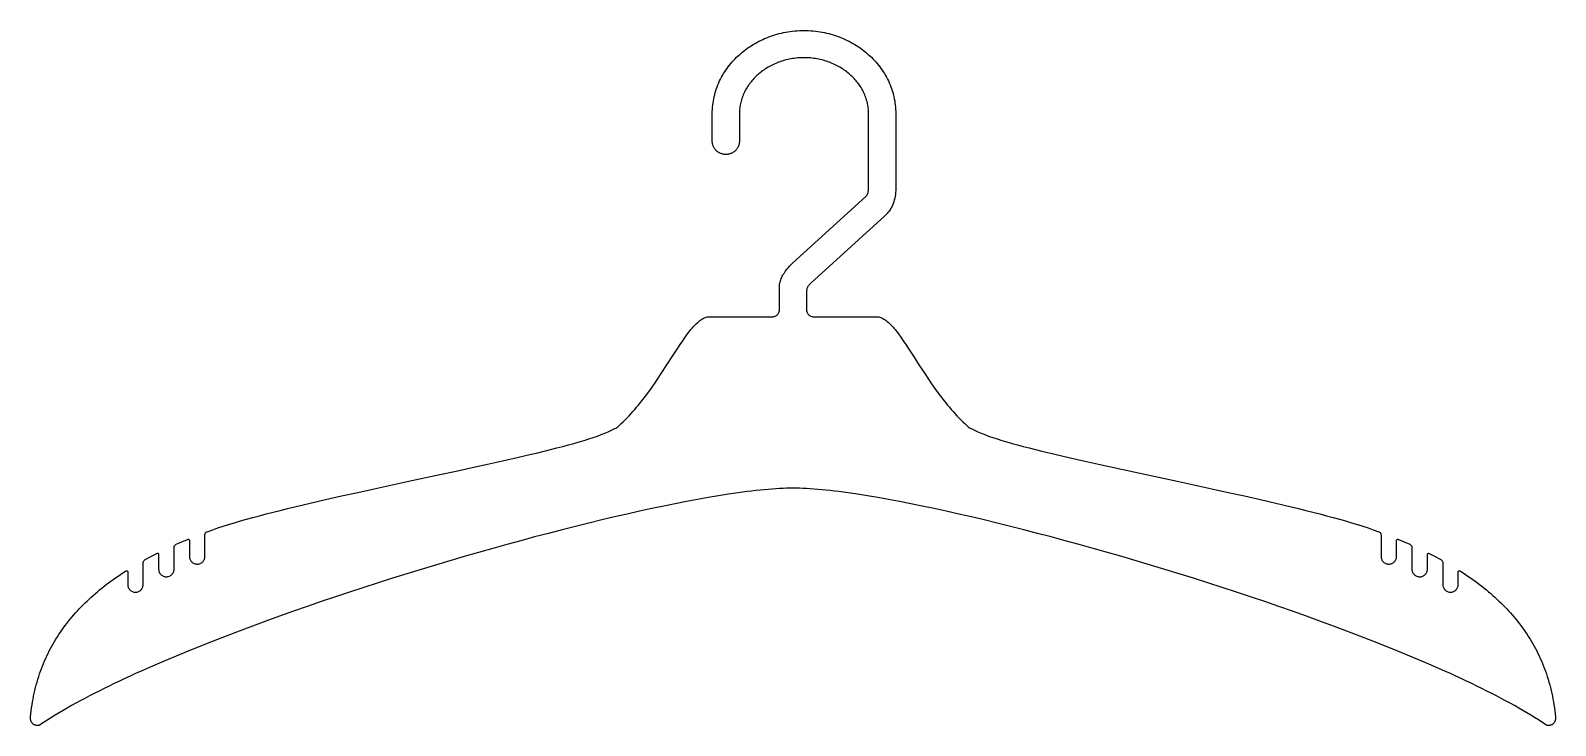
# Model space of a CAD drawing. Extents: x 27 to 2943, y 104 to 2866.
# Drawn here: x 2511.7 to 2911.7, y 1776 to 1958.3 of the extents above; entities that cross this region are included whole.
import ezdxf

# ---------------------------------------------------------------- set-up
doc = ezdxf.new("R2010")
doc.units = 0
doc.layers.add('IMPORT_-_HANGER_PACK_EPS', color=18, linetype='CONTINUOUS')

msp = doc.modelspace()

# ---------------------------------------------------------------- linework, layer by layer
at = {"layer": 'IMPORT_-_HANGER_PACK_EPS'}
msp.add_lwpolyline([(2697.7, 1929.34), (2697.69, 1929.16), (2697.68, 1928.98), (2697.66, 1928.8), (2697.62, 1928.62), (2697.58, 1928.45), (2697.54, 1928.28), (2697.48, 1928.11), (2697.42, 1927.95), (2697.34, 1927.79), (2697.27, 1927.64), (2697.18, 1927.49), (2697.09, 1927.35), (2696.99, 1927.21), (2696.88, 1927.07), (2696.77, 1926.94), (2696.65, 1926.82), (2696.53, 1926.7), (2696.4, 1926.59), (2696.26, 1926.48), (2696.12, 1926.38), (2695.98, 1926.29), (2695.83, 1926.2), (2695.67, 1926.12), (2695.52, 1926.05), (2695.35, 1925.99), (2695.19, 1925.93), (2695.02, 1925.88), (2694.84, 1925.84), (2694.67, 1925.81), (2694.49, 1925.79), (2694.31, 1925.77), (2694.12, 1925.77), (2693.94, 1925.77), (2693.76, 1925.79), (2693.58, 1925.81), (2693.4, 1925.84), (2693.23, 1925.88), (2693.06, 1925.93), (2692.9, 1925.99), (2692.73, 1926.05), (2692.58, 1926.12), (2692.42, 1926.2), (2692.27, 1926.29), (2692.13, 1926.38), (2691.99, 1926.48), (2691.85, 1926.59), (2691.72, 1926.7), (2691.6, 1926.82), (2691.48, 1926.94), (2691.37, 1927.07), (2691.26, 1927.21), (2691.16, 1927.35), (2691.07, 1927.49), (2690.98, 1927.64), (2690.9, 1927.79), (2690.83, 1927.95), (2690.77, 1928.11), (2690.71, 1928.28), (2690.66, 1928.45), (2690.63, 1928.62), (2690.59, 1928.8), (2690.57, 1928.98), (2690.56, 1929.16), (2690.55, 1929.34), (2690.55, 1936.48), (2690.55, 1936.48), (2690.57, 1936.48), (2690.57, 1937.05), (2690.6, 1937.62), (2690.64, 1938.18), (2690.69, 1938.73), (2690.76, 1939.29), (2690.85, 1939.84), (2690.95, 1940.38), (2691.07, 1940.92), (2691.2, 1941.45), (2691.34, 1941.98), (2691.5, 1942.51), (2691.67, 1943.03), (2691.86, 1943.54), (2692.06, 1944.05), (2692.28, 1944.55), (2692.5, 1945.05), (2692.74, 1945.54), (2693, 1946.02), (2693.26, 1946.5), (2693.54, 1946.97), (2693.83, 1947.43), (2694.13, 1947.89), (2694.45, 1948.34), (2694.77, 1948.78), (2695.11, 1949.21), (2695.46, 1949.64), (2695.82, 1950.05), (2696.19, 1950.46), (2696.57, 1950.87), (2696.96, 1951.26), (2697.36, 1951.64), (2697.78, 1952.02), (2698.19, 1952.37), (2698.61, 1952.72), (2699.04, 1953.06), (2699.48, 1953.39), (2699.92, 1953.71), (2700.38, 1954.02), (2700.84, 1954.33), (2701.32, 1954.62), (2701.8, 1954.9), (2702.29, 1955.17), (2702.78, 1955.44), (2703.29, 1955.69), (2703.8, 1955.93), (2704.31, 1956.16), (2704.84, 1956.38), (2705.37, 1956.59), (2705.91, 1956.78), (2706.45, 1956.97), (2707, 1957.14), (2707.56, 1957.3), (2708.12, 1957.45), (2708.69, 1957.59), (2709.26, 1957.72), (2709.84, 1957.83), (2710.42, 1957.93), (2711.01, 1958.02), (2711.6, 1958.09), (2712.2, 1958.15), (2712.8, 1958.2), (2713.41, 1958.24), (2714.01, 1958.26), (2714.63, 1958.26), (2714.63, 1958.28), (2714.63, 1958.28), (2714.63, 1958.28), (2714.63, 1958.26), (2715.24, 1958.26), (2715.85, 1958.24), (2716.45, 1958.2), (2717.06, 1958.15), (2717.65, 1958.09), (2718.24, 1958.02), (2718.83, 1957.93), (2719.42, 1957.83), (2719.99, 1957.72), (2720.57, 1957.59), (2721.13, 1957.45), (2721.7, 1957.3), (2722.25, 1957.14), (2722.8, 1956.97), (2723.35, 1956.78), (2723.89, 1956.59), (2724.42, 1956.38), (2724.94, 1956.16), (2725.46, 1955.93), (2725.97, 1955.69), (2726.47, 1955.44), (2726.97, 1955.17), (2727.46, 1954.9), (2727.94, 1954.62), (2728.41, 1954.33), (2728.88, 1954.02), (2729.33, 1953.71), (2729.78, 1953.39), (2730.22, 1953.06), (2730.65, 1952.72), (2731.07, 1952.37), (2731.48, 1952.02), (2731.89, 1951.64), (2732.29, 1951.26), (2732.69, 1950.86), (2733.07, 1950.46), (2733.44, 1950.05), (2733.8, 1949.64), (2734.15, 1949.21), (2734.48, 1948.78), (2734.81, 1948.34), (2735.12, 1947.89), (2735.43, 1947.43), (2735.72, 1946.97), (2735.99, 1946.5), (2736.26, 1946.02), (2736.51, 1945.54), (2736.75, 1945.05), (2736.98, 1944.55), (2737.19, 1944.05), (2737.39, 1943.54), (2737.58, 1943.03), (2737.75, 1942.51), (2737.91, 1941.98), (2738.06, 1941.45), (2738.19, 1940.92), (2738.3, 1940.38), (2738.41, 1939.84), (2738.49, 1939.29), (2738.56, 1938.73), (2738.62, 1938.18), (2738.66, 1937.62), (2738.68, 1937.05), (2738.69, 1936.48), (2738.7, 1936.48), (2738.7, 1936.48), (2738.69, 1936.48), (2738.69, 1916.89), (2738.7, 1916.89), (2738.7, 1916.89), (2738.69, 1916.89), (2738.68, 1916.35), (2738.65, 1915.82), (2738.6, 1915.3), (2738.53, 1914.8), (2738.44, 1914.3), (2738.32, 1913.82), (2738.19, 1913.34), (2738.02, 1912.88), (2737.83, 1912.43), (2737.61, 1911.99), (2737.37, 1911.56), (2737.1, 1911.14), (2736.95, 1910.93), (2736.79, 1910.73), (2736.63, 1910.53), (2736.46, 1910.33), (2736.09, 1909.94), (2735.7, 1909.56), (2716.44, 1892.01), (2716.44, 1892.01), (2716.02, 1891.61), (2715.88, 1891.46), (2715.77, 1891.32), (2715.67, 1891.17), (2715.58, 1891.04), (2715.51, 1890.9), (2715.46, 1890.77), (2715.41, 1890.65), (2715.38, 1890.53), (2715.33, 1890.29), (2715.32, 1890.07), (2715.31, 1889.67), (2715.31, 1884.99), (2715.32, 1884.81), (2715.35, 1884.64), (2715.39, 1884.47), (2715.45, 1884.3), (2715.53, 1884.15), (2715.62, 1884), (2715.72, 1883.86), (2715.84, 1883.74), (2715.96, 1883.62), (2716.1, 1883.52), (2716.25, 1883.43), (2716.4, 1883.35), (2716.57, 1883.29), (2716.74, 1883.25), (2716.91, 1883.22), (2717.09, 1883.21), (2733.68, 1883.21), (2733.95, 1883.2), (2734.23, 1883.16), (2734.5, 1883.1), (2734.78, 1883.01), (2735.06, 1882.89), (2735.33, 1882.76), (2735.61, 1882.6), (2735.89, 1882.42), (2736.18, 1882.21), (2736.46, 1881.99), (2736.75, 1881.74), (2737.04, 1881.48), (2737.32, 1881.19), (2737.62, 1880.89), (2737.91, 1880.56), (2738.21, 1880.22), (2738.51, 1879.87), (2738.81, 1879.49), (2739.42, 1878.7), (2740.04, 1877.85), (2740.68, 1876.94), (2741.32, 1875.98), (2741.99, 1874.98), (2743.36, 1872.87), (2744.79, 1870.63), (2745.54, 1869.47), (2746.3, 1868.3), (2747.09, 1867.12), (2747.9, 1865.93), (2748.72, 1864.74), (2749.58, 1863.55), (2750.45, 1862.37), (2751.35, 1861.2), (2751.81, 1860.62), (2752.28, 1860.05), (2752.75, 1859.48), (2753.23, 1858.91), (2753.72, 1858.36), (2754.21, 1857.81), (2754.71, 1857.27), (2755.22, 1856.73), (2755.73, 1856.21), (2756.26, 1855.69), (2756.79, 1855.19), (2757.32, 1854.69), (2757.51, 1854.53), (2757.72, 1854.37), (2757.96, 1854.2), (2758.22, 1854.04), (2758.51, 1853.87), (2758.81, 1853.7), (2759.14, 1853.53), (2759.49, 1853.36), (2760.26, 1853.01), (2761.11, 1852.66), (2762.05, 1852.3), (2763.06, 1851.93), (2764.15, 1851.56), (2765.31, 1851.18), (2766.55, 1850.8), (2767.85, 1850.41), (2769.22, 1850.02), (2770.66, 1849.62), (2772.15, 1849.22), (2773.71, 1848.82), (2775.31, 1848.41), (2776.98, 1847.99), (2780.45, 1847.15), (2784.1, 1846.29), (2787.91, 1845.43), (2791.86, 1844.54), (2795.93, 1843.65), (2804.34, 1841.83), (2812.95, 1839.98), (2821.62, 1838.11), (2825.92, 1837.17), (2830.17, 1836.22), (2834.34, 1835.28), (2838.42, 1834.33), (2842.39, 1833.39), (2844.32, 1832.92), (2846.22, 1832.45), (2848.08, 1831.98), (2849.9, 1831.51), (2851.67, 1831.05), (2853.39, 1830.58), (2855.07, 1830.12), (2856.69, 1829.66), (2858.26, 1829.2), (2859.77, 1828.74), (2861.22, 1828.28), (2862.61, 1827.83), (2863.93, 1827.38), (2865.18, 1826.93), (2865.44, 1826.84), (2865.53, 1826.79), (2865.62, 1826.73), (2865.72, 1826.65), (2865.8, 1826.55), (2865.88, 1826.45), (2865.93, 1826.33), (2865.97, 1826.2), (2865.99, 1826.07), (2865.99, 1820.36), (2866, 1820.15), (2866.03, 1819.95), (2866.08, 1819.76), (2866.15, 1819.57), (2866.23, 1819.4), (2866.33, 1819.23), (2866.45, 1819.07), (2866.58, 1818.93), (2866.72, 1818.8), (2866.88, 1818.68), (2867.05, 1818.58), (2867.22, 1818.5), (2867.41, 1818.43), (2867.6, 1818.38), (2867.8, 1818.35), (2868.01, 1818.34), (2868.22, 1818.35), (2868.42, 1818.38), (2868.61, 1818.43), (2868.8, 1818.5), (2868.97, 1818.58), (2869.14, 1818.68), (2869.3, 1818.8), (2869.44, 1818.93), (2869.57, 1819.07), (2869.69, 1819.23), (2869.79, 1819.4), (2869.88, 1819.57), (2869.95, 1819.76), (2870, 1819.95), (2870.03, 1820.15), (2870.04, 1820.36), (2870.04, 1824.49), (2870.04, 1824.56), (2870.05, 1824.62), (2870.07, 1824.67), (2870.1, 1824.72), (2870.13, 1824.76), (2870.16, 1824.79), (2870.24, 1824.83), (2870.33, 1824.85), (2870.42, 1824.86), (2870.51, 1824.84), (2870.59, 1824.82), (2873.56, 1823.55), (2873.64, 1823.5), (2873.73, 1823.43), (2873.82, 1823.35), (2873.9, 1823.25), (2873.98, 1823.14), (2874.03, 1823.02), (2874.07, 1822.89), (2874.09, 1822.76), (2874.09, 1817.04), (2874.1, 1816.84), (2874.13, 1816.64), (2874.18, 1816.44), (2874.25, 1816.26), (2874.33, 1816.08), (2874.43, 1815.91), (2874.55, 1815.76), (2874.68, 1815.61), (2874.83, 1815.48), (2874.98, 1815.36), (2875.15, 1815.26), (2875.33, 1815.18), (2875.51, 1815.11), (2875.71, 1815.06), (2875.91, 1815.03), (2876.11, 1815.02), (2876.32, 1815.03), (2876.52, 1815.06), (2876.71, 1815.11), (2876.9, 1815.18), (2877.08, 1815.26), (2877.24, 1815.36), (2877.4, 1815.48), (2877.54, 1815.61), (2877.67, 1815.76), (2877.79, 1815.91), (2877.89, 1816.08), (2877.98, 1816.26), (2878.05, 1816.44), (2878.1, 1816.64), (2878.13, 1816.84), (2878.14, 1817.04), (2878.14, 1820.82), (2878.15, 1820.93), (2878.18, 1821.03), (2878.23, 1821.1), (2878.3, 1821.15), (2878.38, 1821.18), (2878.47, 1821.18), (2878.58, 1821.17), (2878.69, 1821.12), (2878.8, 1821.07), (2880.17, 1820.36), (2881.52, 1819.64), (2881.64, 1819.57), (2881.75, 1819.5), (2881.86, 1819.41), (2881.95, 1819.3), (2882.03, 1819.19), (2882.1, 1819.07), (2882.15, 1818.95), (2882.18, 1818.84), (2882.19, 1818.73), (2882.19, 1813), (2882.2, 1812.79), (2882.23, 1812.59), (2882.28, 1812.4), (2882.35, 1812.21), (2882.43, 1812.04), (2882.54, 1811.87), (2882.65, 1811.71), (2882.78, 1811.57), (2882.93, 1811.44), (2883.08, 1811.32), (2883.25, 1811.22), (2883.43, 1811.14), (2883.61, 1811.07), (2883.81, 1811.02), (2884.01, 1810.99), (2884.21, 1810.98), (2884.42, 1810.99), (2884.62, 1811.02), (2884.81, 1811.07), (2885, 1811.14), (2885.18, 1811.22), (2885.34, 1811.32), (2885.5, 1811.44), (2885.64, 1811.57), (2885.78, 1811.71), (2885.89, 1811.87), (2885.99, 1812.04), (2886.08, 1812.21), (2886.15, 1812.4), (2886.2, 1812.59), (2886.23, 1812.79), (2886.24, 1813), (2886.24, 1816.32), (2886.25, 1816.43), (2886.29, 1816.51), (2886.34, 1816.57), (2886.41, 1816.61), (2886.49, 1816.62), (2886.59, 1816.61), (2886.69, 1816.58), (2886.79, 1816.53), (2886.86, 1816.48), (2887.5, 1816.06), (2888.15, 1815.64), (2888.78, 1815.21), (2889.41, 1814.77), (2890.03, 1814.34), (2890.64, 1813.89), (2891.25, 1813.44), (2891.85, 1812.99), (2892.44, 1812.53), (2893.03, 1812.06), (2893.61, 1811.6), (2894.18, 1811.12), (2894.74, 1810.64), (2895.29, 1810.16), (2895.84, 1809.67), (2896.38, 1809.17), (2896.91, 1808.67), (2897.44, 1808.16), (2897.95, 1807.65), (2898.46, 1807.14), (2898.96, 1806.61), (2899.45, 1806.09), (2899.93, 1805.55), (2900.41, 1805.01), (2900.87, 1804.47), (2901.33, 1803.92), (2901.78, 1803.36), (2902.22, 1802.8), (2902.65, 1802.23), (2903.07, 1801.65), (2903.49, 1801.07), (2903.89, 1800.49), (2904.29, 1799.89), (2904.68, 1799.29), (2905.06, 1798.69), (2905.42, 1798.08), (2905.78, 1797.46), (2906.13, 1796.84), (2906.48, 1796.21), (2906.81, 1795.57), (2907.13, 1794.93), (2907.44, 1794.28), (2907.74, 1793.62), (2908.04, 1792.96), (2908.32, 1792.29), (2908.59, 1791.62), (2908.86, 1790.93), (2909.11, 1790.24), (2909.35, 1789.55), (2909.58, 1788.84), (2909.81, 1788.14), (2910.02, 1787.42), (2910.22, 1786.69), (2910.41, 1785.96), (2910.59, 1785.23), (2910.76, 1784.48), (2910.92, 1783.73), (2911.07, 1782.97), (2911.21, 1782.2), (2911.33, 1781.43), (2911.45, 1780.65), (2911.55, 1779.86), (2911.65, 1779.06), (2911.73, 1778.26), (2911.74, 1778.08), (2911.74, 1777.9), (2911.73, 1777.73), (2911.71, 1777.57), (2911.68, 1777.42), (2911.64, 1777.28), (2911.59, 1777.14), (2911.53, 1777.01), (2911.47, 1776.89), (2911.4, 1776.78), (2911.32, 1776.67), (2911.24, 1776.58), (2911.15, 1776.49), (2911.05, 1776.41), (2910.95, 1776.33), (2910.85, 1776.27), (2910.74, 1776.21), (2910.63, 1776.16), (2910.52, 1776.12), (2910.4, 1776.09), (2910.29, 1776.06), (2910.17, 1776.04), (2910.05, 1776.03), (2909.94, 1776.03), (2909.82, 1776.03), (2909.71, 1776.05), (2909.6, 1776.07), (2909.49, 1776.1), (2909.38, 1776.13), (2909.28, 1776.18), (2909.18, 1776.23), (2909.08, 1776.29), (2908.17, 1776.89), (2907.24, 1777.5), (2906.27, 1778.12), (2905.27, 1778.74), (2904.24, 1779.36), (2903.18, 1779.98), (2902.1, 1780.61), (2900.98, 1781.24), (2899.84, 1781.87), (2898.67, 1782.51), (2897.48, 1783.14), (2896.26, 1783.78), (2895.01, 1784.43), (2893.74, 1785.07), (2892.44, 1785.72), (2891.12, 1786.36), (2889.78, 1787.01), (2888.41, 1787.66), (2887.02, 1788.32), (2885.61, 1788.97), (2884.17, 1789.63), (2882.72, 1790.28), (2879.75, 1791.6), (2876.7, 1792.91), (2873.57, 1794.23), (2870.38, 1795.55), (2867.12, 1796.86), (2863.8, 1798.18), (2860.42, 1799.49), (2856.98, 1800.8), (2853.5, 1802.1), (2849.97, 1803.4), (2846.4, 1804.69), (2842.79, 1805.97), (2839.14, 1807.25), (2835.47, 1808.51), (2831.77, 1809.76), (2828.05, 1811), (2824.31, 1812.22), (2820.55, 1813.43), (2816.79, 1814.62), (2813.02, 1815.8), (2809.25, 1816.96), (2805.48, 1818.1), (2801.72, 1819.22), (2797.97, 1820.32), (2794.23, 1821.4), (2790.51, 1822.45), (2786.81, 1823.48), (2783.14, 1824.49), (2779.5, 1825.46), (2775.9, 1826.42), (2772.33, 1827.34), (2768.8, 1828.23), (2765.33, 1829.09), (2761.9, 1829.92), (2758.53, 1830.72), (2755.21, 1831.49), (2751.96, 1832.21), (2748.77, 1832.91), (2745.66, 1833.56), (2742.62, 1834.18), (2739.66, 1834.76), (2736.78, 1835.3), (2733.99, 1835.8), (2731.29, 1836.25), (2728.69, 1836.66), (2726.18, 1837.03), (2724.96, 1837.2), (2723.78, 1837.35), (2722.61, 1837.5), (2721.48, 1837.63), (2720.37, 1837.75), (2719.29, 1837.85), (2718.24, 1837.95), (2717.22, 1838.03), (2716.23, 1838.1), (2715.27, 1838.16), (2714.34, 1838.21), (2713.44, 1838.24), (2712.58, 1838.26), (2711.74, 1838.27), (2710.91, 1838.26), (2710.04, 1838.24), (2709.14, 1838.21), (2708.21, 1838.16), (2707.25, 1838.1), (2706.26, 1838.03), (2705.24, 1837.95), (2704.19, 1837.85), (2703.11, 1837.75), (2702, 1837.63), (2700.87, 1837.5), (2699.71, 1837.35), (2698.52, 1837.2), (2697.3, 1837.03), (2694.8, 1836.66), (2692.19, 1836.25), (2689.49, 1835.8), (2686.7, 1835.3), (2683.82, 1834.76), (2680.86, 1834.18), (2677.82, 1833.56), (2674.71, 1832.91), (2671.52, 1832.21), (2668.27, 1831.49), (2664.96, 1830.72), (2661.59, 1829.92), (2658.16, 1829.09), (2654.68, 1828.23), (2651.16, 1827.34), (2647.59, 1826.42), (2643.98, 1825.46), (2640.34, 1824.49), (2636.67, 1823.48), (2632.98, 1822.45), (2629.26, 1821.4), (2625.52, 1820.32), (2621.77, 1819.22), (2618, 1818.1), (2614.23, 1816.96), (2610.46, 1815.8), (2606.69, 1814.62), (2602.93, 1813.43), (2599.18, 1812.22), (2595.44, 1811), (2591.72, 1809.76), (2588.02, 1808.51), (2584.34, 1807.25), (2580.7, 1805.97), (2577.09, 1804.69), (2573.51, 1803.4), (2569.98, 1802.1), (2566.5, 1800.8), (2563.07, 1799.49), (2559.69, 1798.18), (2556.36, 1796.86), (2553.1, 1795.55), (2549.91, 1794.23), (2546.79, 1792.91), (2543.74, 1791.6), (2540.77, 1790.28), (2539.31, 1789.63), (2537.88, 1788.97), (2536.47, 1788.32), (2535.08, 1787.66), (2533.71, 1787.01), (2532.36, 1786.36), (2531.04, 1785.72), (2529.75, 1785.07), (2528.47, 1784.43), (2527.23, 1783.78), (2526.01, 1783.14), (2524.81, 1782.51), (2523.64, 1781.87), (2522.5, 1781.24), (2521.39, 1780.61), (2520.3, 1779.98), (2519.24, 1779.36), (2518.21, 1778.74), (2517.22, 1778.12), (2516.25, 1777.5), (2515.31, 1776.89), (2514.4, 1776.29), (2514.31, 1776.23), (2514.21, 1776.18), (2514.11, 1776.13), (2514, 1776.1), (2513.89, 1776.07), (2513.78, 1776.05), (2513.66, 1776.03), (2513.55, 1776.03), (2513.43, 1776.03), (2513.31, 1776.04), (2513.2, 1776.06), (2513.08, 1776.09), (2512.97, 1776.12), (2512.86, 1776.16), (2512.75, 1776.21), (2512.64, 1776.27), (2512.53, 1776.33), (2512.43, 1776.41), (2512.34, 1776.49), (2512.25, 1776.58), (2512.16, 1776.67), (2512.09, 1776.78), (2512.01, 1776.89), (2511.95, 1777.01), (2511.89, 1777.14), (2511.84, 1777.28), (2511.8, 1777.42), (2511.77, 1777.57), (2511.75, 1777.73), (2511.74, 1777.9), (2511.74, 1778.08), (2511.75, 1778.26), (2511.84, 1779.06), (2511.93, 1779.86), (2512.04, 1780.65), (2512.15, 1781.43), (2512.28, 1782.2), (2512.42, 1782.97), (2512.56, 1783.73), (2512.72, 1784.48), (2512.89, 1785.23), (2513.07, 1785.96), (2513.26, 1786.69), (2513.47, 1787.42), (2513.68, 1788.14), (2513.9, 1788.84), (2514.13, 1789.55), (2514.38, 1790.24), (2514.63, 1790.93), (2514.89, 1791.62), (2515.17, 1792.29), (2515.45, 1792.96), (2515.74, 1793.62), (2516.04, 1794.28), (2516.36, 1794.93), (2516.68, 1795.57), (2517.01, 1796.21), (2517.35, 1796.84), (2517.7, 1797.46), (2518.06, 1798.08), (2518.43, 1798.69), (2518.81, 1799.29), (2519.19, 1799.89), (2519.59, 1800.49), (2520, 1801.07), (2520.41, 1801.65), (2520.83, 1802.23), (2521.26, 1802.8), (2521.7, 1803.36), (2522.15, 1803.92), (2522.61, 1804.47), (2523.08, 1805.01), (2523.55, 1805.55), (2524.04, 1806.09), (2524.53, 1806.61), (2525.03, 1807.14), (2525.53, 1807.65), (2526.05, 1808.16), (2526.57, 1808.67), (2527.1, 1809.17), (2527.64, 1809.67), (2528.19, 1810.16), (2528.75, 1810.64), (2529.31, 1811.12), (2529.88, 1811.6), (2530.46, 1812.06), (2531.04, 1812.53), (2531.63, 1812.99), (2532.23, 1813.44), (2532.84, 1813.89), (2533.45, 1814.34), (2534.08, 1814.77), (2534.7, 1815.21), (2535.34, 1815.64), (2535.98, 1816.06), (2536.63, 1816.48), (2536.69, 1816.53), (2536.8, 1816.58), (2536.9, 1816.61), (2536.99, 1816.62), (2537.07, 1816.61), (2537.14, 1816.57), (2537.2, 1816.51), (2537.23, 1816.43), (2537.24, 1816.32), (2537.24, 1813), (2537.26, 1812.79), (2537.29, 1812.59), (2537.34, 1812.4), (2537.4, 1812.21), (2537.49, 1812.04), (2537.59, 1811.87), (2537.71, 1811.71), (2537.84, 1811.57), (2537.98, 1811.44), (2538.14, 1811.32), (2538.31, 1811.22), (2538.48, 1811.14), (2538.67, 1811.07), (2538.86, 1811.02), (2539.06, 1810.99), (2539.27, 1810.98), (2539.48, 1810.99), (2539.68, 1811.02), (2539.87, 1811.07), (2540.06, 1811.14), (2540.23, 1811.22), (2540.4, 1811.32), (2540.56, 1811.44), (2540.7, 1811.57), (2540.83, 1811.71), (2540.95, 1811.87), (2541.05, 1812.04), (2541.14, 1812.21), (2541.2, 1812.4), (2541.25, 1812.59), (2541.29, 1812.79), (2541.3, 1813), (2541.3, 1818.73), (2541.31, 1818.84), (2541.34, 1818.95), (2541.39, 1819.07), (2541.45, 1819.19), (2541.54, 1819.3), (2541.63, 1819.41), (2541.73, 1819.5), (2541.84, 1819.57), (2541.96, 1819.64), (2543.31, 1820.36), (2544.69, 1821.07), (2544.8, 1821.12), (2544.91, 1821.17), (2545.01, 1821.18), (2545.1, 1821.18), (2545.19, 1821.15), (2545.25, 1821.1), (2545.3, 1821.03), (2545.34, 1820.93), (2545.35, 1820.82), (2545.35, 1817.04), (2545.36, 1816.84), (2545.39, 1816.64), (2545.44, 1816.44), (2545.51, 1816.26), (2545.59, 1816.08), (2545.69, 1815.91), (2545.81, 1815.76), (2545.94, 1815.61), (2546.09, 1815.48), (2546.24, 1815.36), (2546.41, 1815.26), (2546.59, 1815.18), (2546.77, 1815.11), (2546.97, 1815.06), (2547.17, 1815.03), (2547.37, 1815.02), (2547.58, 1815.03), (2547.78, 1815.06), (2547.97, 1815.11), (2548.16, 1815.18), (2548.34, 1815.26), (2548.5, 1815.36), (2548.66, 1815.48), (2548.8, 1815.61), (2548.93, 1815.76), (2549.05, 1815.91), (2549.15, 1816.08), (2549.24, 1816.26), (2549.31, 1816.44), (2549.36, 1816.64), (2549.39, 1816.84), (2549.4, 1817.04), (2549.4, 1822.76), (2549.41, 1822.89), (2549.45, 1823.02), (2549.51, 1823.14), (2549.58, 1823.25), (2549.66, 1823.35), (2549.75, 1823.43), (2549.84, 1823.5), (2549.93, 1823.55), (2552.9, 1824.82), (2552.98, 1824.84), (2553.06, 1824.86), (2553.16, 1824.85), (2553.24, 1824.83), (2553.32, 1824.79), (2553.36, 1824.76), (2553.39, 1824.72), (2553.41, 1824.67), (2553.43, 1824.62), (2553.44, 1824.56), (2553.45, 1824.49), (2553.45, 1820.36), (2553.46, 1820.15), (2553.49, 1819.95), (2553.54, 1819.76), (2553.61, 1819.57), (2553.69, 1819.4), (2553.8, 1819.23), (2553.91, 1819.07), (2554.04, 1818.93), (2554.19, 1818.8), (2554.34, 1818.68), (2554.51, 1818.58), (2554.69, 1818.5), (2554.87, 1818.43), (2555.07, 1818.38), (2555.27, 1818.35), (2555.47, 1818.34), (2555.68, 1818.35), (2555.88, 1818.38), (2556.07, 1818.43), (2556.26, 1818.5), (2556.44, 1818.58), (2556.6, 1818.68), (2556.76, 1818.8), (2556.9, 1818.93), (2557.04, 1819.07), (2557.15, 1819.23), (2557.25, 1819.4), (2557.34, 1819.57), (2557.41, 1819.76), (2557.46, 1819.95), (2557.49, 1820.15), (2557.5, 1820.36), (2557.5, 1826.07), (2557.51, 1826.2), (2557.55, 1826.33), (2557.61, 1826.45), (2557.68, 1826.55), (2557.77, 1826.65), (2557.86, 1826.73), (2557.96, 1826.79), (2558.05, 1826.84), (2558.3, 1826.93), (2559.56, 1827.38), (2560.88, 1827.83), (2562.26, 1828.28), (2563.71, 1828.74), (2565.22, 1829.2), (2566.79, 1829.66), (2568.42, 1830.12), (2570.09, 1830.58), (2571.82, 1831.05), (2573.59, 1831.51), (2575.4, 1831.98), (2577.26, 1832.45), (2579.16, 1832.92), (2581.09, 1833.39), (2585.06, 1834.33), (2589.14, 1835.28), (2593.32, 1836.22), (2597.56, 1837.17), (2601.86, 1838.11), (2610.53, 1839.98), (2619.15, 1841.83), (2623.39, 1842.74), (2627.55, 1843.65), (2631.62, 1844.54), (2635.57, 1845.43), (2639.38, 1846.29), (2643.04, 1847.15), (2644.8, 1847.57), (2646.51, 1847.99), (2648.17, 1848.41), (2649.78, 1848.82), (2651.33, 1849.22), (2652.83, 1849.62), (2654.26, 1850.02), (2655.63, 1850.41), (2656.94, 1850.8), (2658.17, 1851.18), (2659.34, 1851.56), (2660.43, 1851.93), (2661.44, 1852.3), (2662.37, 1852.66), (2663.22, 1853.01), (2663.62, 1853.19), (2663.99, 1853.36), (2664.34, 1853.53), (2664.67, 1853.7), (2664.98, 1853.87), (2665.26, 1854.04), (2665.52, 1854.2), (2665.76, 1854.37), (2665.97, 1854.53), (2666.16, 1854.69), (2666.7, 1855.19), (2667.23, 1855.69), (2667.75, 1856.21), (2668.27, 1856.73), (2668.77, 1857.27), (2669.27, 1857.81), (2669.77, 1858.36), (2670.25, 1858.91), (2670.73, 1859.48), (2671.21, 1860.05), (2671.67, 1860.62), (2672.13, 1861.2), (2673.03, 1862.37), (2673.91, 1863.55), (2674.76, 1864.74), (2675.59, 1865.93), (2676.4, 1867.12), (2677.18, 1868.3), (2678.69, 1870.63), (2680.13, 1872.87), (2681.5, 1874.98), (2682.16, 1875.98), (2682.81, 1876.94), (2683.44, 1877.85), (2684.07, 1878.7), (2684.68, 1879.49), (2684.98, 1879.87), (2685.28, 1880.22), (2685.57, 1880.56), (2685.87, 1880.89), (2686.16, 1881.19), (2686.45, 1881.48), (2686.74, 1881.74), (2687.02, 1881.99), (2687.31, 1882.21), (2687.59, 1882.42), (2687.87, 1882.6), (2688.15, 1882.76), (2688.43, 1882.89), (2688.71, 1883.01), (2688.98, 1883.1), (2689.26, 1883.16), (2689.53, 1883.2), (2689.8, 1883.21), (2706.39, 1883.21), (2706.57, 1883.22), (2706.75, 1883.25), (2706.92, 1883.29), (2707.08, 1883.35), (2707.24, 1883.43), (2707.38, 1883.52), (2707.52, 1883.62), (2707.65, 1883.74), (2707.76, 1883.86), (2707.86, 1884), (2707.95, 1884.15), (2708.03, 1884.3), (2708.09, 1884.47), (2708.13, 1884.64), (2708.16, 1884.81), (2708.17, 1884.99), (2708.17, 1890.97), (2708.18, 1891.23), (2708.2, 1891.5), (2708.24, 1891.77), (2708.29, 1892.05), (2708.36, 1892.34), (2708.44, 1892.63), (2708.54, 1892.93), (2708.66, 1893.23), (2708.79, 1893.53), (2708.94, 1893.84), (2709.1, 1894.15), (2709.28, 1894.46), (2709.47, 1894.77), (2709.68, 1895.08), (2709.91, 1895.4), (2710.15, 1895.71), (2710.45, 1896.06), (2710.86, 1896.5), (2711.29, 1896.94), (2711.63, 1897.28), (2711.64, 1897.28), (2711.64, 1897.29), (2711.64, 1897.29), (2730.9, 1914.83), (2730.99, 1914.93), (2731.08, 1915.03), (2731.16, 1915.15), (2731.23, 1915.27), (2731.3, 1915.39), (2731.35, 1915.52), (2731.44, 1915.78), (2731.5, 1916.06), (2731.54, 1916.34), (2731.57, 1916.62), (2731.57, 1916.89), (2731.56, 1916.89), (2731.56, 1916.89), (2731.57, 1916.89), (2731.57, 1917.04), (2731.57, 1936.48), (2731.56, 1936.48), (2731.56, 1936.48), (2731.57, 1936.48), (2731.57, 1936.85), (2731.55, 1937.22), (2731.52, 1937.58), (2731.49, 1937.94), (2731.44, 1938.3), (2731.38, 1938.66), (2731.31, 1939.01), (2731.24, 1939.36), (2731.15, 1939.71), (2731.05, 1940.06), (2730.95, 1940.4), (2730.83, 1940.74), (2730.7, 1941.08), (2730.57, 1941.41), (2730.43, 1941.74), (2730.27, 1942.07), (2730.11, 1942.39), (2729.94, 1942.71), (2729.76, 1943.02), (2729.58, 1943.33), (2729.38, 1943.64), (2729.18, 1943.94), (2728.97, 1944.23), (2728.75, 1944.53), (2728.52, 1944.81), (2728.29, 1945.1), (2728.05, 1945.37), (2727.8, 1945.65), (2727.54, 1945.92), (2727.28, 1946.18), (2727.01, 1946.43), (2726.74, 1946.69), (2726.44, 1946.94), (2726.14, 1947.19), (2725.83, 1947.43), (2725.52, 1947.67), (2725.2, 1947.9), (2724.87, 1948.12), (2724.54, 1948.34), (2724.2, 1948.54), (2723.86, 1948.75), (2723.51, 1948.94), (2723.15, 1949.13), (2722.79, 1949.31), (2722.42, 1949.48), (2722.05, 1949.64), (2721.68, 1949.8), (2721.29, 1949.95), (2720.91, 1950.09), (2720.52, 1950.22), (2720.12, 1950.35), (2719.72, 1950.46), (2719.32, 1950.57), (2718.91, 1950.67), (2718.5, 1950.76), (2718.08, 1950.84), (2717.66, 1950.91), (2717.24, 1950.97), (2716.81, 1951.02), (2716.38, 1951.07), (2715.95, 1951.1), (2715.51, 1951.13), (2715.07, 1951.14), (2714.63, 1951.15), (2714.63, 1951.13), (2714.63, 1951.13), (2714.63, 1951.13), (2714.63, 1951.15), (2714.18, 1951.14), (2713.75, 1951.13), (2713.31, 1951.1), (2712.88, 1951.07), (2712.45, 1951.02), (2712.02, 1950.97), (2711.6, 1950.91), (2711.18, 1950.84), (2710.76, 1950.76), (2710.35, 1950.67), (2709.94, 1950.57), (2709.53, 1950.46), (2709.13, 1950.35), (2708.74, 1950.22), (2708.35, 1950.09), (2707.96, 1949.95), (2707.58, 1949.8), (2707.2, 1949.64), (2706.83, 1949.48), (2706.46, 1949.31), (2706.1, 1949.13), (2705.75, 1948.94), (2705.4, 1948.75), (2705.05, 1948.54), (2704.71, 1948.34), (2704.38, 1948.12), (2704.06, 1947.9), (2703.73, 1947.67), (2703.42, 1947.43), (2703.11, 1947.19), (2702.81, 1946.94), (2702.52, 1946.69), (2702.24, 1946.44), (2701.97, 1946.18), (2701.71, 1945.92), (2701.46, 1945.65), (2701.21, 1945.38), (2700.97, 1945.1), (2700.73, 1944.81), (2700.51, 1944.53), (2700.29, 1944.23), (2700.08, 1943.94), (2699.87, 1943.64), (2699.68, 1943.33), (2699.49, 1943.02), (2699.31, 1942.71), (2699.14, 1942.39), (2698.98, 1942.07), (2698.83, 1941.74), (2698.69, 1941.41), (2698.55, 1941.08), (2698.43, 1940.74), (2698.31, 1940.4), (2698.2, 1940.06), (2698.11, 1939.71), (2698.02, 1939.36), (2697.94, 1939.01), (2697.87, 1938.66), (2697.82, 1938.3), (2697.77, 1937.94), (2697.73, 1937.58), (2697.7, 1937.22), (2697.69, 1936.85), (2697.68, 1936.48), (2697.7, 1936.48), (2697.7, 1936.48), (2697.7, 1929.34)], close=True, dxfattribs=at)

doc.saveas('drawing.dxf')
